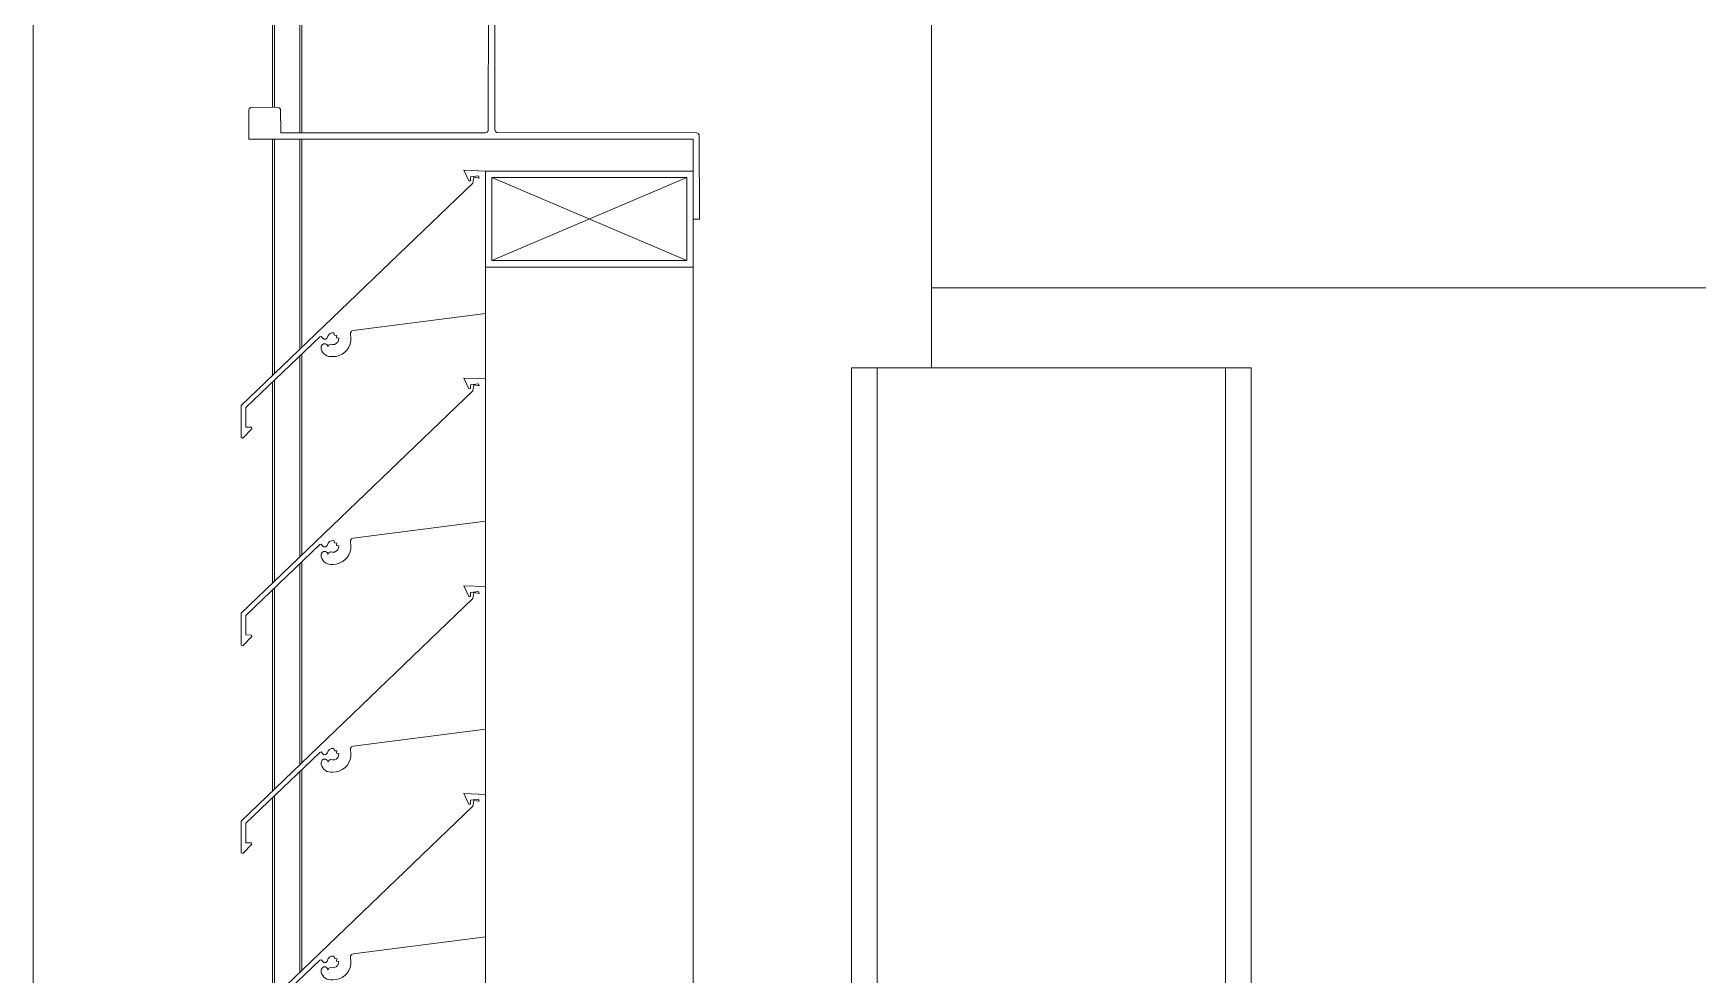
# Model space of a CAD drawing. Header units: millimetres. Extents: x -220592 to 404889, y -217665 to 38245.
# Drawn here: x -984.82 to -979.62, y -1258.54 to -1255.59 of the extents above; entities that cross this region are included whole.
import ezdxf

# ---------------------------------------------------------------- set-up
doc = ezdxf.new("R2010")
doc.units = ezdxf.units.MM
doc.linetypes.add('XKITLINE00', pattern=[0])
doc.layers.add('000 - 0_HIDE_OBJ_FRAMING_DEF_SUB_1', color=7, linetype='Continuous')
doc.layers.add('Part', color=7, linetype='Continuous', lineweight=0)

# ---------------------------------------------------------------- blocks, each defined once
blk = doc.blocks.new('*A13473')
at = {"layer": '000 - 0_HIDE_OBJ_FRAMING_DEF_SUB_1', "color": 7, "linetype": 'XKITLINE00', "lineweight": 0}
blk.add_line((-170.903358, 152.440805), (-170.903358, 152.690792), dxfattribs=at)
blk = doc.blocks.new('*A13991')
at = {"layer": '000 - 0_HIDE_OBJ_FRAMING_DEF_SUB_1', "color": 7, "linetype": 'XKITLINE00', "lineweight": 0}
for p, q in [((-170.903349, 154.690792), (-166.903349, 154.690792)), ((-170.903349, 152.690792), (-170.903349, 154.690792)), ((-166.903349, 154.690792), (-166.903349, 152.690792)), ((-166.903349, 152.690792), (-170.903349, 152.690792))]:
    blk.add_line(p, q, dxfattribs=at)
blk = doc.blocks.new('*A13993')
at = {"layer": '000 - 0_HIDE_OBJ_FRAMING_DEF_SUB_1', "color": 7, "linetype": 'XKITLINE00', "lineweight": 0}
for p, q in [((-169.903485, 152.440805), (-171.153485, 152.440805)), ((-171.153485, 152.440805), (-171.153485, 124.940805)), ((-171.073485, 124.940805), (-171.073485, 152.440805)), ((-169.983485, 124.940805), (-169.983485, 152.440805)), ((-169.903485, 152.440805), (-169.903485, 149.690805))]:
    blk.add_line(p, q, dxfattribs=at)
blk = doc.blocks.new('*A13995')
at = {"layer": 'Part', "color": 7, "linetype": 'XKITLINE00', "lineweight": 0}
for p, q in [((-171.648652, 139.556249), (-171.648652, 152.756135)), ((-172.298652, 152.406131), (-172.298652, 152.610427)), ((-172.298652, 151.756131), (-172.298652, 151.960427)), ((-172.298652, 151.106131), (-172.298652, 151.310427)), ((-172.298652, 150.456131), (-172.298652, 150.660427))]:
    blk.add_line(p, q, dxfattribs=at)
blk = doc.blocks.new('*A13996')
at = {"layer": '000 - 0_HIDE_OBJ_FRAMING_DEF_SUB_1', "color": 7, "linetype": 'XKITLINE00', "lineweight": 0}
for p, q in [((-173.713199, 147.288511), (-173.713199, 160.088511)), ((-172.87913, 153.176245), (-172.87913, 154.136174)), ((-172.873025, 153.176244), (-172.873025, 154.136166)), ((-172.964598, 153.256119), (-172.964598, 154.056845)), ((-172.958493, 153.256174), (-172.958493, 154.056899)), ((-172.964598, 152.417389), (-172.964598, 153.15626)), ((-172.958493, 152.42325), (-172.958493, 153.156259)), ((-172.87913, 152.499453), (-172.87913, 153.156245)), ((-172.873025, 152.505315), (-172.873025, 153.156244)), ((-172.87913, 151.849453), (-172.87913, 152.478347)), ((-172.873025, 151.855315), (-172.873025, 152.484198)), ((-172.964598, 151.767389), (-172.964598, 152.396435)), ((-172.958493, 151.77325), (-172.958493, 152.402286)), ((-172.87913, 151.199453), (-172.87913, 151.828347)), ((-172.873025, 151.205315), (-172.873025, 151.834198)), ((-172.964598, 151.117389), (-172.964598, 151.746435)), ((-172.958493, 151.12325), (-172.958493, 151.752286)), ((-172.87913, 150.549453), (-172.87913, 151.178347)), ((-172.873025, 150.555315), (-172.873025, 151.184198)), ((-172.964598, 150.467389), (-172.964598, 151.096435)), ((-172.958493, 150.47325), (-172.958493, 151.102286))]:
    blk.add_line(p, q, dxfattribs=at)
blk = doc.blocks.new('*A14268')
at = {"layer": 'Part', "color": 7, "linetype": 'XKITLINE00', "lineweight": 0}
for p, q in [((-172.298462, 151.106123), (-172.366148, 151.108745)), ((-172.366148, 151.108745), (-172.350613, 151.075258)), ((-172.34549, 151.07567), (-172.345361, 151.087861)), ((-172.345361, 151.087861), (-172.320378, 151.091001)), ((-172.320378, 151.091001), (-172.318342, 151.084428)), ((-172.298455, 150.660453), (-172.298462, 151.106123)), ((-172.338255, 151.068789), (-173.063377, 150.372543)), ((-172.350613, 151.075258), (-172.34549, 151.07567)), ((-172.335358, 151.087332), (-172.338255, 151.068789)), ((-172.335358, 151.087332), (-172.318342, 151.084428)), ((-172.712461, 150.607423), (-172.298455, 150.660453)), ((-173.048341, 150.366176), (-172.817326, 150.587579)), ((-172.817326, 150.587579), (-172.812166, 150.588671)), ((-172.812166, 150.588671), (-172.808512, 150.584044)), ((-172.808512, 150.584044), (-172.804048, 150.58019)), ((-172.804048, 150.58019), (-172.798154, 150.580396)), ((-172.798154, 150.580396), (-172.793971, 150.584553)), ((-172.793971, 150.584553), (-172.790857, 150.592126)), ((-172.790857, 150.592126), (-172.78619, 150.596913)), ((-172.78619, 150.596913), (-172.780114, 150.599703)), ((-172.780114, 150.599703), (-172.773442, 150.600125)), ((-172.773442, 150.600125), (-172.77112, 150.592735)), ((-172.77112, 150.592735), (-172.763955, 150.591791)), ((-172.76079, 150.571267), (-172.765472, 150.566745)), ((-172.763955, 150.591791), (-172.765124, 150.584731)), ((-172.765124, 150.584731), (-172.757418, 150.583625)), ((-172.757988, 150.577141), (-172.76079, 150.571267)), ((-172.757418, 150.583625), (-172.757988, 150.577141)), ((-172.722024, 150.56479), (-172.719801, 150.574789)), ((-172.720912, 150.595159), (-172.720672, 150.600681)), ((-172.719426, 150.585025), (-172.720912, 150.595159)), ((-172.720672, 150.600681), (-172.717536, 150.605233)), ((-172.719801, 150.574789), (-172.719426, 150.585025)), ((-172.717536, 150.605233), (-172.712461, 150.607423)), ((-172.810019, 150.562761), (-172.812659, 150.557287)), ((-172.812659, 150.557287), (-172.812163, 150.549517)), ((-172.812163, 150.549517), (-172.810428, 150.544021)), ((-172.810428, 150.544021), (-172.807674, 150.538958)), ((-172.804875, 150.565998), (-172.810019, 150.562761)), ((-172.807674, 150.538958), (-172.804002, 150.534515)), ((-172.798797, 150.56601), (-172.804875, 150.565998)), ((-172.804002, 150.534515), (-172.799549, 150.530857)), ((-172.799549, 150.530857), (-172.794479, 150.528117)), ((-172.793641, 150.562792), (-172.798797, 150.56601)), ((-172.794479, 150.528117), (-172.788978, 150.526398)), ((-172.790699, 150.55732), (-172.793641, 150.562792)), ((-172.788669, 150.562301), (-172.790699, 150.55732)), ((-172.788978, 150.526398), (-172.78325, 150.525762)), ((-172.783858, 150.564708), (-172.788669, 150.562301)), ((-172.77794, 150.563803), (-172.783858, 150.564708)), ((-172.78325, 150.525762), (-172.776451, 150.525664)), ((-172.77144, 150.564147), (-172.77794, 150.563803)), ((-172.776451, 150.525664), (-172.766238, 150.526449)), ((-172.765472, 150.566745), (-172.77144, 150.564147)), ((-172.766238, 150.526449), (-172.756337, 150.529072)), ((-172.756337, 150.529072), (-172.747074, 150.533445)), ((-172.747074, 150.533445), (-172.738758, 150.539423)), ((-172.738758, 150.539423), (-172.731662, 150.54681)), ((-172.731662, 150.54681), (-172.726022, 150.55536)), ((-172.726022, 150.55536), (-172.722024, 150.56479)), ((-173.063377, 150.372543), (-173.062824, 150.273392)), ((-173.047999, 150.30483), (-173.048341, 150.366176)), ((-173.062824, 150.273392), (-173.058143, 150.270923)), ((-173.058143, 150.270923), (-173.029494, 150.299812)), ((-173.030579, 150.304733), (-173.047999, 150.30483)), ((-173.029494, 150.299812), (-173.030579, 150.304733))]:
    blk.add_line(p, q, dxfattribs=at)
blk = doc.blocks.new('*A14269')
at = {"layer": 'Part', "color": 7, "linetype": 'XKITLINE00', "lineweight": 0}
for p, q in [((-172.338255, 151.718789), (-173.063377, 151.022543)), ((-172.298462, 151.756123), (-172.366148, 151.758745)), ((-172.366148, 151.758745), (-172.350613, 151.725258)), ((-172.350613, 151.725258), (-172.34549, 151.72567)), ((-172.34549, 151.72567), (-172.345361, 151.737861)), ((-172.345361, 151.737861), (-172.320378, 151.741001)), ((-172.335358, 151.737332), (-172.338255, 151.718789)), ((-172.335358, 151.737332), (-172.318342, 151.734428)), ((-172.320378, 151.741001), (-172.318342, 151.734428)), ((-172.298455, 151.310453), (-172.298462, 151.756123)), ((-172.712461, 151.257423), (-172.298455, 151.310453)), ((-172.790857, 151.242126), (-172.78619, 151.246913)), ((-172.78619, 151.246913), (-172.780114, 151.249703)), ((-172.780114, 151.249703), (-172.773442, 151.250125)), ((-172.773442, 151.250125), (-172.77112, 151.242735)), ((-172.720912, 151.245159), (-172.720672, 151.250681)), ((-172.719426, 151.235025), (-172.720912, 151.245159)), ((-172.720672, 151.250681), (-172.717536, 151.255233)), ((-172.717536, 151.255233), (-172.712461, 151.257423)), ((-173.048341, 151.016176), (-172.817326, 151.237579)), ((-172.817326, 151.237579), (-172.812166, 151.238671)), ((-172.810019, 151.212761), (-172.812659, 151.207287)), ((-172.812659, 151.207287), (-172.812163, 151.199517)), ((-172.812166, 151.238671), (-172.808512, 151.234044)), ((-172.812163, 151.199517), (-172.810428, 151.194021)), ((-172.810428, 151.194021), (-172.807674, 151.188958)), ((-172.804875, 151.215998), (-172.810019, 151.212761)), ((-172.808512, 151.234044), (-172.804048, 151.23019)), ((-172.798797, 151.21601), (-172.804875, 151.215998)), ((-172.804048, 151.23019), (-172.798154, 151.230396)), ((-172.793641, 151.212792), (-172.798797, 151.21601)), ((-172.798154, 151.230396), (-172.793971, 151.234553)), ((-172.793971, 151.234553), (-172.790857, 151.242126)), ((-172.790699, 151.20732), (-172.793641, 151.212792)), ((-172.788669, 151.212301), (-172.790699, 151.20732)), ((-172.783858, 151.214708), (-172.788669, 151.212301)), ((-172.77794, 151.213803), (-172.783858, 151.214708)), ((-172.77144, 151.214147), (-172.77794, 151.213803)), ((-172.765472, 151.216745), (-172.77144, 151.214147)), ((-172.77112, 151.242735), (-172.763955, 151.241791)), ((-172.76079, 151.221267), (-172.765472, 151.216745)), ((-172.763955, 151.241791), (-172.765124, 151.234731)), ((-172.765124, 151.234731), (-172.757418, 151.233625)), ((-172.757988, 151.227141), (-172.76079, 151.221267)), ((-172.757418, 151.233625), (-172.757988, 151.227141)), ((-172.738758, 151.189423), (-172.731662, 151.19681)), ((-172.731662, 151.19681), (-172.726022, 151.20536)), ((-172.726022, 151.20536), (-172.722024, 151.21479)), ((-172.722024, 151.21479), (-172.719801, 151.224789)), ((-172.719801, 151.224789), (-172.719426, 151.235025)), ((-172.807674, 151.188958), (-172.804002, 151.184515)), ((-172.804002, 151.184515), (-172.799549, 151.180857)), ((-172.799549, 151.180857), (-172.794479, 151.178117)), ((-172.794479, 151.178117), (-172.788978, 151.176398)), ((-172.788978, 151.176398), (-172.78325, 151.175762)), ((-172.78325, 151.175762), (-172.776451, 151.175664)), ((-172.776451, 151.175664), (-172.766238, 151.176449)), ((-172.766238, 151.176449), (-172.756337, 151.179072)), ((-172.756337, 151.179072), (-172.747074, 151.183445)), ((-172.747074, 151.183445), (-172.738758, 151.189423)), ((-173.063377, 151.022543), (-173.062824, 150.923392)), ((-173.047999, 150.95483), (-173.048341, 151.016176)), ((-173.058143, 150.920923), (-173.029494, 150.949812)), ((-173.030579, 150.954733), (-173.047999, 150.95483)), ((-173.029494, 150.949812), (-173.030579, 150.954733)), ((-173.062824, 150.923392), (-173.058143, 150.920923))]:
    blk.add_line(p, q, dxfattribs=at)
blk = doc.blocks.new('*A14270')
at = {"layer": 'Part', "color": 7, "linetype": 'XKITLINE00', "lineweight": 0}
for p, q in [((-172.298462, 152.406123), (-172.366148, 152.408745)), ((-172.366148, 152.408745), (-172.350613, 152.375258)), ((-172.345361, 152.387861), (-172.320378, 152.391001)), ((-172.320378, 152.391001), (-172.318342, 152.384428)), ((-172.298455, 151.960453), (-172.298462, 152.406123)), ((-172.338255, 152.368789), (-173.063377, 151.672543)), ((-172.350613, 152.375258), (-172.34549, 152.37567)), ((-172.34549, 152.37567), (-172.345361, 152.387861)), ((-172.335358, 152.387332), (-172.338255, 152.368789)), ((-172.335358, 152.387332), (-172.318342, 152.384428)), ((-172.712461, 151.907423), (-172.298455, 151.960453)), ((-173.048341, 151.666176), (-172.817326, 151.887579)), ((-172.817326, 151.887579), (-172.812166, 151.888671)), ((-172.812166, 151.888671), (-172.808512, 151.884044)), ((-172.808512, 151.884044), (-172.804048, 151.88019)), ((-172.804048, 151.88019), (-172.798154, 151.880396)), ((-172.798154, 151.880396), (-172.793971, 151.884553)), ((-172.793971, 151.884553), (-172.790857, 151.892126)), ((-172.790857, 151.892126), (-172.78619, 151.896913)), ((-172.78619, 151.896913), (-172.780114, 151.899703)), ((-172.780114, 151.899703), (-172.773442, 151.900125)), ((-172.773442, 151.900125), (-172.77112, 151.892735)), ((-172.77112, 151.892735), (-172.763955, 151.891791)), ((-172.76079, 151.871267), (-172.765472, 151.866745)), ((-172.763955, 151.891791), (-172.765124, 151.884731)), ((-172.765124, 151.884731), (-172.757418, 151.883625)), ((-172.757988, 151.877141), (-172.76079, 151.871267)), ((-172.757418, 151.883625), (-172.757988, 151.877141)), ((-172.722024, 151.86479), (-172.719801, 151.874789)), ((-172.720912, 151.895159), (-172.720672, 151.900681)), ((-172.719426, 151.885025), (-172.720912, 151.895159)), ((-172.720672, 151.900681), (-172.717536, 151.905233)), ((-172.719801, 151.874789), (-172.719426, 151.885025)), ((-172.717536, 151.905233), (-172.712461, 151.907423)), ((-172.810019, 151.862761), (-172.812659, 151.857287)), ((-172.812659, 151.857287), (-172.812163, 151.849517)), ((-172.812163, 151.849517), (-172.810428, 151.844021)), ((-172.810428, 151.844021), (-172.807674, 151.838958)), ((-172.804875, 151.865998), (-172.810019, 151.862761)), ((-172.807674, 151.838958), (-172.804002, 151.834515)), ((-172.798797, 151.86601), (-172.804875, 151.865998)), ((-172.804002, 151.834515), (-172.799549, 151.830857)), ((-172.799549, 151.830857), (-172.794479, 151.828117)), ((-172.793641, 151.862792), (-172.798797, 151.86601)), ((-172.794479, 151.828117), (-172.788978, 151.826398)), ((-172.790699, 151.85732), (-172.793641, 151.862792)), ((-172.788669, 151.862301), (-172.790699, 151.85732)), ((-172.788978, 151.826398), (-172.78325, 151.825762)), ((-172.783858, 151.864708), (-172.788669, 151.862301)), ((-172.77794, 151.863803), (-172.783858, 151.864708)), ((-172.78325, 151.825762), (-172.776451, 151.825664)), ((-172.77144, 151.864147), (-172.77794, 151.863803)), ((-172.776451, 151.825664), (-172.766238, 151.826449)), ((-172.765472, 151.866745), (-172.77144, 151.864147)), ((-172.766238, 151.826449), (-172.756337, 151.829072)), ((-172.756337, 151.829072), (-172.747074, 151.833445)), ((-172.747074, 151.833445), (-172.738758, 151.839423)), ((-172.738758, 151.839423), (-172.731662, 151.84681)), ((-172.731662, 151.84681), (-172.726022, 151.85536)), ((-172.726022, 151.85536), (-172.722024, 151.86479)), ((-173.063377, 151.672543), (-173.062824, 151.573392)), ((-173.047999, 151.60483), (-173.048341, 151.666176)), ((-173.062824, 151.573392), (-173.058143, 151.570923)), ((-173.058143, 151.570923), (-173.029494, 151.599812)), ((-173.030579, 151.604733), (-173.047999, 151.60483)), ((-173.029494, 151.599812), (-173.030579, 151.604733))]:
    blk.add_line(p, q, dxfattribs=at)
blk = doc.blocks.new('*A14271')
at = {"layer": 'Part', "color": 7, "linetype": 'XKITLINE00', "lineweight": 0}
for p, q in [((-172.298652, 152.756135), (-172.298652, 153.056135)), ((-171.648652, 153.056135), (-172.298652, 153.056135)), ((-172.278652, 152.776135), (-171.668652, 153.036135)), ((-172.278652, 153.036135), (-171.668652, 152.776135)), ((-172.278652, 152.776135), (-172.278652, 153.036135)), ((-172.278652, 153.036135), (-171.668652, 153.036135)), ((-171.668652, 153.036135), (-171.668652, 152.776135)), ((-171.648652, 152.756135), (-171.648652, 153.056135)), ((-172.298652, 152.756135), (-171.648652, 152.756135)), ((-171.668652, 152.776135), (-172.278652, 152.776135))]:
    blk.add_line(p, q, dxfattribs=at)
blk = doc.blocks.new('*A14272')
at = {"layer": 'Part', "color": 7, "linetype": 'XKITLINE00', "lineweight": 0}
for p, q in [((-172.338255, 153.018789), (-173.063377, 152.322543)), ((-172.298462, 153.056123), (-172.366148, 153.058745)), ((-172.366148, 153.058745), (-172.350613, 153.025258)), ((-172.350613, 153.025258), (-172.34549, 153.02567)), ((-172.34549, 153.02567), (-172.345361, 153.037861)), ((-172.345361, 153.037861), (-172.320378, 153.041001)), ((-172.335358, 153.037332), (-172.338255, 153.018789)), ((-172.335358, 153.037332), (-172.318342, 153.034428)), ((-172.320378, 153.041001), (-172.318342, 153.034428)), ((-172.298455, 152.610453), (-172.298462, 153.056123)), ((-172.712461, 152.557423), (-172.298455, 152.610453)), ((-172.790857, 152.542126), (-172.78619, 152.546913)), ((-172.78619, 152.546913), (-172.780114, 152.549703)), ((-172.780114, 152.549703), (-172.773442, 152.550125)), ((-172.773442, 152.550125), (-172.77112, 152.542735)), ((-172.720912, 152.545159), (-172.720672, 152.550681)), ((-172.720672, 152.550681), (-172.717536, 152.555233)), ((-172.717536, 152.555233), (-172.712461, 152.557423)), ((-173.048341, 152.316176), (-172.817326, 152.537579)), ((-172.817326, 152.537579), (-172.812166, 152.538671)), ((-172.810019, 152.512761), (-172.812659, 152.507287)), ((-172.812659, 152.507287), (-172.812163, 152.499517)), ((-172.812166, 152.538671), (-172.808512, 152.534044)), ((-172.812163, 152.499517), (-172.810428, 152.494021)), ((-172.810428, 152.494021), (-172.807674, 152.488958)), ((-172.804875, 152.515998), (-172.810019, 152.512761)), ((-172.808512, 152.534044), (-172.804048, 152.53019)), ((-172.798797, 152.51601), (-172.804875, 152.515998)), ((-172.804048, 152.53019), (-172.798154, 152.530396)), ((-172.793641, 152.512792), (-172.798797, 152.51601)), ((-172.798154, 152.530396), (-172.793971, 152.534553)), ((-172.793971, 152.534553), (-172.790857, 152.542126)), ((-172.790699, 152.50732), (-172.793641, 152.512792)), ((-172.788669, 152.512301), (-172.790699, 152.50732)), ((-172.783858, 152.514708), (-172.788669, 152.512301)), ((-172.77794, 152.513803), (-172.783858, 152.514708)), ((-172.77144, 152.514147), (-172.77794, 152.513803)), ((-172.765472, 152.516745), (-172.77144, 152.514147)), ((-172.77112, 152.542735), (-172.763955, 152.541791)), ((-172.76079, 152.521267), (-172.765472, 152.516745)), ((-172.763955, 152.541791), (-172.765124, 152.534731)), ((-172.765124, 152.534731), (-172.757418, 152.533625)), ((-172.757988, 152.527141), (-172.76079, 152.521267)), ((-172.757418, 152.533625), (-172.757988, 152.527141)), ((-172.738758, 152.489423), (-172.731662, 152.49681)), ((-172.731662, 152.49681), (-172.726022, 152.50536)), ((-172.726022, 152.50536), (-172.722024, 152.51479)), ((-172.722024, 152.51479), (-172.719801, 152.524789)), ((-172.719426, 152.535025), (-172.720912, 152.545159)), ((-172.719801, 152.524789), (-172.719426, 152.535025)), ((-172.807674, 152.488958), (-172.804002, 152.484515)), ((-172.804002, 152.484515), (-172.799549, 152.480857)), ((-172.799549, 152.480857), (-172.794479, 152.478117)), ((-172.794479, 152.478117), (-172.788978, 152.476398)), ((-172.788978, 152.476398), (-172.78325, 152.475762)), ((-172.78325, 152.475762), (-172.776451, 152.475664)), ((-172.776451, 152.475664), (-172.766238, 152.476449)), ((-172.766238, 152.476449), (-172.756337, 152.479072)), ((-172.756337, 152.479072), (-172.747074, 152.483445)), ((-172.747074, 152.483445), (-172.738758, 152.489423)), ((-173.063377, 152.322543), (-173.062824, 152.223392)), ((-173.047999, 152.25483), (-173.048341, 152.316176)), ((-173.058143, 152.220923), (-173.029494, 152.249812)), ((-173.030579, 152.254733), (-173.047999, 152.25483)), ((-173.029494, 152.249812), (-173.030579, 152.254733)), ((-173.062824, 152.223392), (-173.058143, 152.220923))]:
    blk.add_line(p, q, dxfattribs=at)
blk = doc.blocks.new('*A14278')
at = {"layer": 'Part', "color": 7, "linetype": 'XKITLINE00', "lineweight": 0}
for p, q in [((-171.648937, 154.40603), (-171.648981, 154.15603)), ((-171.628937, 154.406027), (-171.648937, 154.40603)), ((-171.628982, 154.146027), (-171.628937, 154.406027)), ((-171.648981, 154.15603), (-173.03898, 154.156273)), ((-173.03898, 154.156273), (-173.038236, 154.062446)), ((-172.938996, 154.066255), (-172.938984, 154.136255)), ((-172.938984, 154.136255), (-172.295157, 154.135382)), ((-172.295157, 154.135382), (-172.29067, 154.131698)), ((-172.29067, 154.131698), (-172.288986, 154.126142)), ((-172.288986, 154.126142), (-172.289912, 153.182315)), ((-172.26915, 153.186138), (-172.268986, 154.126138)), ((-172.268986, 154.126138), (-172.268224, 154.129965)), ((-172.268224, 154.129965), (-172.26454, 154.134452)), ((-172.26454, 154.134452), (-172.258984, 154.136137)), ((-172.258984, 154.136137), (-171.635157, 154.136789)), ((-171.635157, 154.136789), (-171.630669, 154.140471)), ((-171.630669, 154.140471), (-171.628982, 154.146027)), ((-173.038236, 154.062446), (-173.034553, 154.057957)), ((-173.034553, 154.057957), (-173.028998, 154.056271)), ((-173.028998, 154.056271), (-172.945171, 154.057018)), ((-172.945171, 154.057018), (-172.940682, 154.0607)), ((-172.940682, 154.0607), (-172.938996, 154.066255)), ((-173.039139, 153.246273), (-173.039155, 153.156273)), ((-173.037453, 153.251828), (-173.039139, 153.246273)), ((-173.032965, 153.25551), (-173.037453, 153.251828)), ((-172.949138, 153.256257), (-173.032965, 153.25551)), ((-172.943582, 153.254571), (-172.949138, 153.256257)), ((-172.9399, 153.250082), (-172.943582, 153.254571)), ((-172.939152, 153.176255), (-172.9399, 153.250082)), ((-172.299152, 153.176144), (-172.939152, 153.176255)), ((-172.293596, 153.177828), (-172.299152, 153.176144)), ((-172.289912, 153.182315), (-172.293596, 153.177828)), ((-172.267465, 153.180582), (-172.26915, 153.186138)), ((-172.262978, 153.176899), (-172.267465, 153.180582)), ((-171.639152, 153.176028), (-172.262978, 153.176899)), ((-171.633596, 153.174342), (-171.639152, 153.176028)), ((-171.629914, 153.169854), (-171.633596, 153.174342)), ((-173.039155, 153.156273), (-171.649155, 153.15603)), ((-171.649155, 153.15603), (-171.649199, 152.90603)), ((-171.629199, 152.906027), (-171.629914, 153.169854)), ((-171.649199, 152.90603), (-171.629199, 152.906027))]:
    blk.add_line(p, q, dxfattribs=at)

msp = doc.modelspace()

# ---------------------------------------------------------------- block references
at = {"color": 7, "lineweight": 0}
for name in ['*A13473', '*A13996', '*A13991', '*A14278', '*A14272', '*A14271', '*A13995', '*A13993', '*A14270', '*A14269', '*A14268']:
    msp.add_blockref(name, (-811.109, -1409.08), dxfattribs=at)

doc.saveas('drawing.dxf')
